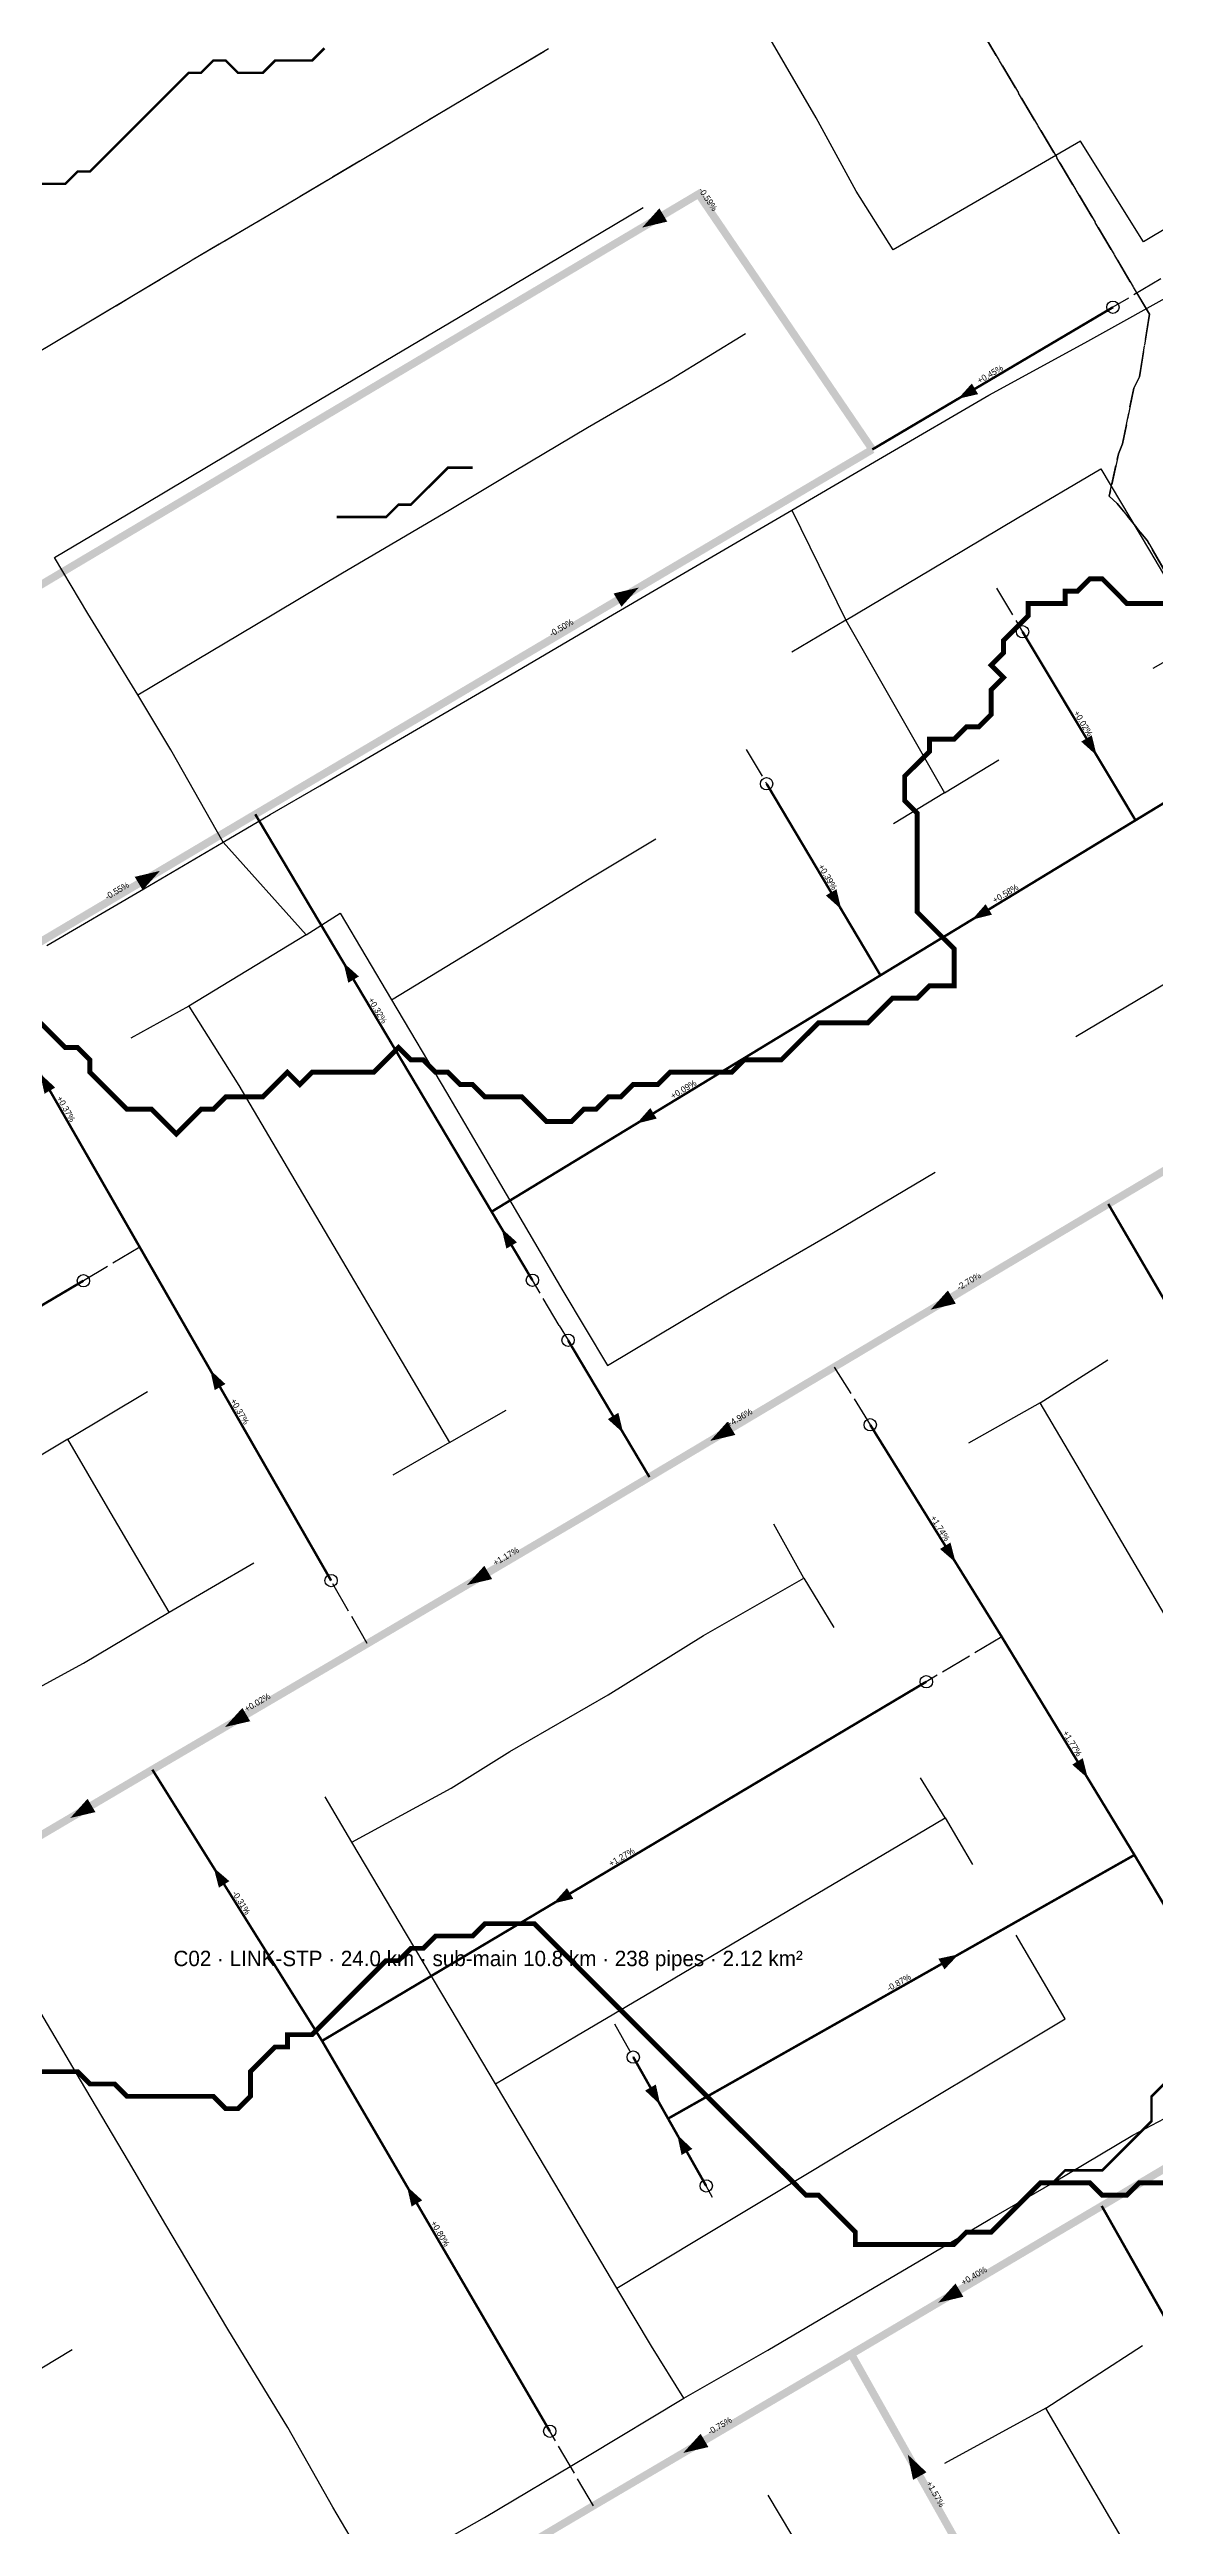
# Model space of a CAD drawing. Header units: metres. Extents: x 440276 to 476894, y 2561381 to 2578972.
# Drawn here: x 445701 to 446060, y 2566353 to 2567157 of the extents above; entities that cross this region are included whole.
import ezdxf
from ezdxf.enums import TextEntityAlignment as Align

# ---------------------------------------------------------------- set-up
doc = ezdxf.new("R2010")
doc.units = ezdxf.units.M
doc.header["$LTSCALE"] = 8
doc.linetypes.add('DASHDOT', pattern=[3.556, 2.54, -0.508, 0, -0.508])
doc.linetypes.add('DASHED', pattern=[1.524, 1.27, -0.254])
for name, color, linetype in [('A_ARROWS', 7, 'Continuous'), ('A_BRANCH', 7, 'Continuous'), ('A_BUILT_2006', 252, 'Continuous'), ('A_CATCH_LABEL', 7, 'Continuous'), ('A_CATCHMENTS', 7, 'Continuous'), ('A_ENVELOPE', 3, 'Continuous'), ('A_GRADIENT', 8, 'Continuous'), ('A_HEAD_GAP', 8, 'Continuous'), ('A_HEADS', 8, 'Continuous'), ('A_LATERAL', 7, 'Continuous'), ('A_STREAMS', 5, 'Continuous'), ('A_SUBMAIN', 7, 'Continuous')]:
    doc.layers.add(name, color=color, linetype=linetype)

msp = doc.modelspace()

# ---------------------------------------------------------------- linework, layer by layer
at = {"layer": 'A_ARROWS', "color": 2}
for points in [[(445893.14, 2567098.95), (445898.74, 2567105.19), (445901.29, 2567100.89)], [(445995.52, 2567043.4), (446000.01, 2567048.38), (446002.04, 2567044.93)], [(445892.06, 2566982.2), (445886.44, 2566975.97), (445883.9, 2566980.28)], [(446040.47, 2566927.75), (446035.47, 2566932.22), (446038.9, 2566934.27)], [(445736.84, 2566890.3), (445731.24, 2566884.07), (445728.68, 2566888.37)], [(445957.68, 2566877.84), (445952.69, 2566882.32), (445956.13, 2566884.36)], [(446000.05, 2566874.47), (446004.47, 2566879.5), (446006.55, 2566876.09)], [(445796.34, 2566860.54), (445801.33, 2566856.06), (445797.89, 2566854.02)], [(445697.98, 2566824.58), (445702.9, 2566820.02), (445699.43, 2566818.03)], [(445891.35, 2566808.35), (445895.78, 2566813.39), (445897.86, 2566809.97)], [(445847.59, 2566774.32), (445852.58, 2566769.84), (445849.14, 2566767.79)], [(445986.66, 2566747.99), (445992.26, 2566754.23), (445994.82, 2566749.93)], [(445753.14, 2566728.44), (445758.06, 2566723.88), (445754.59, 2566721.89)], [(445887, 2566708.01), (445882.01, 2566712.49), (445885.45, 2566714.54)], [(445915.19, 2566705.41), (445920.78, 2566711.65), (445923.34, 2566707.36)], [(445994.77, 2566665.98), (445989.69, 2566670.37), (445993.09, 2566672.47)], [(445836.36, 2566658.7), (445841.98, 2566664.92), (445844.52, 2566660.61)], [(445757.93, 2566612.63), (445763.57, 2566618.83), (445766.1, 2566614.51)], [(446037.6, 2566596.01), (446032.56, 2566600.44), (446035.98, 2566602.52)], [(445707.76, 2566583.12), (445713.38, 2566589.34), (445715.92, 2566585.03)], [(445754.26, 2566567.01), (445759.34, 2566562.64), (445755.95, 2566560.52)], [(445864.3, 2566555.38), (445868.78, 2566560.37), (445870.82, 2566556.93)], [(445995.73, 2566538.9), (445991.14, 2566534.01), (445989.18, 2566537.49)], [(445899, 2566490.12), (445894.11, 2566494.71), (445897.59, 2566496.68)], [(445904.52, 2566480.38), (445909.41, 2566475.79), (445905.93, 2566473.82)], [(445816.91, 2566463.65), (445821.86, 2566459.12), (445818.4, 2566457.11)], [(445989.11, 2566425.92), (445994.72, 2566432.15), (445997.26, 2566427.84)], [(445906.46, 2566377.19), (445912.09, 2566383.4), (445914.62, 2566379.1)], [(445979.23, 2566376.68), (445985.32, 2566370.92), (445980.96, 2566368.48)]]:
    msp.add_solid(points, dxfattribs=at)
at = {"layer": 'A_BRANCH', "color": 2, "linetype": 'DASHED', "const_width": 0.8}
for points in [[(446045.76, 2567073.11), (445967.76, 2567026.98)], [(446203.17, 2566998.02), (446053.07, 2566906.72)], [(445792.33, 2566660.11), (445730.32, 2566768.21)], [(445712.02, 2566757.37), (445643.11, 2566716.57)]]:
    msp.add_lwpolyline(points, dxfattribs=at)
at = {"layer": 'A_BRANCH', "color": 2, "const_width": 0.8}
for points in [[(445857.56, 2566757.55), (445844.35, 2566779.77)], [(445967.07, 2566710.64), (446009.72, 2566641.87)], [(445985.26, 2566627.32), (445789.39, 2566510.83)], [(445863.22, 2566384.23), (445789.39, 2566510.83)]]:
    msp.add_lwpolyline(points, dxfattribs=at)
at = {"layer": 'A_BUILT_2006', "color": 252}
for points in [[(445949.54, 2567134.51), (445934.6, 2567160.12)], [(445962.52, 2567110.73), (445949.54, 2567134.51)], [(446035.2, 2567127), (446004.56, 2567109.18)], [(446055.69, 2567094.33), (446035.2, 2567127)], [(445974.51, 2567091.7), (445962.52, 2567110.73)], [(446004.56, 2567109.18), (445974.51, 2567091.7)], [(446090.55, 2567115.18), (446055.69, 2567094.33)], [(445862.24, 2567086.87), (445893.47, 2567105.46)], [(445833.59, 2567069.82), (445862.24, 2567086.87)], [(446036.6, 2567061.53), (446069.51, 2567079.89)], [(445802.38, 2567051.25), (445833.59, 2567069.82)], [(445902.7, 2567049.93), (445926.7, 2567064.55)], [(446005.48, 2567044.56), (446036.6, 2567061.53)], [(445777.71, 2567036.75), (445802.38, 2567051.25)], [(445875.43, 2567034.07), (445902.7, 2567049.93)], [(445971.11, 2567024.47), (446005.48, 2567044.56)], [(445759.19, 2567025.54), (445777.71, 2567036.75)], [(445851.67, 2567019.94), (445875.43, 2567034.07)], [(445732.33, 2567009.56), (445759.19, 2567025.54)], [(445830.57, 2567007.25), (445851.67, 2567019.94)], [(445941.68, 2567007.29), (445971.11, 2567024.47)], [(446014.7, 2567004.72), (446041.82, 2567020.72)], [(446041.82, 2567020.72), (446057.56, 2566994.22)], [(445702.7, 2566991.92), (445732.33, 2567009.56)], [(445796.05, 2566987.01), (445830.57, 2567007.25)], [(445909.3, 2566988.36), (445941.68, 2567007.29)], [(445941.68, 2567007.29), (445959.12, 2566971.64)], [(445986.57, 2566987.98), (446014.7, 2567004.72)], [(445713.48, 2566973.76), (445702.7, 2566991.92)], [(445767.63, 2566970.01), (445796.05, 2566987.01)], [(445883.54, 2566973.3), (445909.3, 2566988.36)], [(445959.12, 2566971.64), (445986.57, 2566987.98)], [(446057.56, 2566994.22), (446074.82, 2566965.15)], [(445729.65, 2566947.39), (445713.48, 2566973.76)], [(445850.98, 2566954.26), (445883.54, 2566973.3)], [(445959.12, 2566971.64), (445941.63, 2566961.29)], [(445959.12, 2566971.64), (445974.28, 2566945.12)], [(445729.65, 2566947.39), (445767.63, 2566970.01)], [(446074.82, 2566965.15), (446058.66, 2566955.89)], [(445740.35, 2566929.6), (445729.65, 2566947.39)], [(445819.99, 2566936.14), (445850.98, 2566954.26)], [(445974.28, 2566945.12), (445991.15, 2566915.61)], [(445788.71, 2566917.85), (445819.99, 2566936.14)], [(445757.38, 2566899.64), (445740.35, 2566929.6)], [(445991.15, 2566915.61), (446008.75, 2566926.3)], [(445772.54, 2566908.58), (445788.71, 2566917.85)], [(445991.15, 2566915.61), (445974.67, 2566905.6)], [(445757.38, 2566899.64), (445772.54, 2566908.58)], [(445731.63, 2566884.48), (445757.38, 2566899.64)], [(445757.38, 2566899.64), (445784.28, 2566869.57)], [(445875.4, 2566887.37), (445897.62, 2566900.75)], [(445700.21, 2566866.11), (445731.63, 2566884.48)], [(445844.7, 2566868.46), (445875.4, 2566887.37)], [(445784.28, 2566869.57), (445795.28, 2566876.57)], [(445795.28, 2566876.57), (445811.88, 2566848.46)], [(445784.28, 2566869.57), (445746.22, 2566846.43)], [(445811.88, 2566848.46), (445844.7, 2566868.46)], [(446080.56, 2566864.24), (446056.88, 2566850.2)], [(445746.22, 2566846.43), (445727.45, 2566836)], [(445746.22, 2566846.43), (445762.42, 2566820.71)], [(445811.88, 2566848.46), (445829.68, 2566818.44)], [(446056.88, 2566850.2), (446033.69, 2566836.46)], [(445762.42, 2566820.71), (445780.6, 2566789.87)], [(445829.68, 2566818.44), (445847.24, 2566788.56)], [(445780.6, 2566789.87), (445798.54, 2566759.47)], [(445847.24, 2566788.56), (445867.48, 2566754.05)], [(445955.22, 2566773.06), (445988.13, 2566792.54)], [(445920.8, 2566753.13), (445955.22, 2566773.06)], [(445798.54, 2566759.47), (445813.96, 2566733.32)], [(445867.48, 2566754.05), (445881.93, 2566729.85)], [(445881.93, 2566729.85), (445920.8, 2566753.13)], [(445813.96, 2566733.32), (445830.73, 2566704.89)], [(446022.15, 2566717.8), (446044.13, 2566731.69)], [(445706.94, 2566705.99), (445732.82, 2566721.48)], [(445830.73, 2566704.89), (445849.12, 2566715.43)], [(446022.15, 2566717.8), (445998.88, 2566704.71)], [(446035.19, 2566695.61), (446022.15, 2566717.8)], [(445706.94, 2566705.99), (445678, 2566688.66)], [(445719.97, 2566683.77), (445706.94, 2566705.99)], [(445830.73, 2566704.89), (445812.35, 2566694.35)], [(446048.63, 2566672.74), (446035.19, 2566695.61)], [(445739.83, 2566649.92), (445719.97, 2566683.77)], [(445945.57, 2566660.93), (445935.79, 2566678.44)], [(445739.83, 2566649.92), (445767.29, 2566665.93)], [(446068.89, 2566638.26), (446048.63, 2566672.74)], [(445912.98, 2566642.35), (445945.57, 2566660.93)], [(445945.57, 2566660.93), (445955.3, 2566644.94)], [(445712.06, 2566633.35), (445739.83, 2566649.92)], [(445882.1, 2566623.07), (445912.98, 2566642.35)], [(445689.23, 2566620.89), (445712.06, 2566633.35)], [(445850.3, 2566604.64), (445882.1, 2566623.07)], [(445831.24, 2566592.75), (445850.3, 2566604.64)], [(445991.35, 2566583.14), (445983.33, 2566596.19)], [(445799.09, 2566575.26), (445790.36, 2566590.03)], [(445799.09, 2566575.26), (445831.24, 2566592.75)], [(445976.21, 2566574.17), (445991.35, 2566583.14)], [(445991.35, 2566583.14), (446000.26, 2566568.09)], [(445816.81, 2566545.47), (445799.09, 2566575.26)], [(445952.44, 2566560.11), (445976.21, 2566574.17)], [(445928.15, 2566545.73), (445952.44, 2566560.11)], [(445830.94, 2566521.67), (445816.81, 2566545.47)], [(445900.33, 2566529.26), (445928.15, 2566545.73)], [(446030.22, 2566517.96), (446014.38, 2566545.1)], [(445871.89, 2566512.45), (445900.33, 2566529.26)], [(445711.09, 2566498.1), (445695.7, 2566524.12)], [(445845.63, 2566496.92), (445830.94, 2566521.67)], [(446002.76, 2566501.49), (446030.22, 2566517.96)], [(445845.63, 2566496.92), (445871.89, 2566512.45)], [(445726.61, 2566471.81), (445711.09, 2566498.1)], [(445864.8, 2566464.63), (445845.63, 2566496.92)], [(445970.95, 2566482.38), (446002.76, 2566501.49)], [(446052.21, 2566480.3), (446074.76, 2566492.13)], [(445937.77, 2566462.45), (445970.95, 2566482.38)], [(446026.31, 2566464.79), (446052.21, 2566480.3)], [(445738.79, 2566451.18), (445726.61, 2566471.81)], [(446005.83, 2566452.97), (446026.31, 2566464.79)], [(445884.89, 2566430.67), (445864.8, 2566464.63)], [(445910.2, 2566445.88), (445937.77, 2566462.45)], [(445758.8, 2566417.34), (445738.79, 2566451.18)], [(445984.34, 2566440.28), (446005.83, 2566452.97)], [(445884.89, 2566430.67), (445910.2, 2566445.88)], [(445959.15, 2566425.41), (445984.34, 2566440.28)], [(445896.17, 2566411.79), (445884.89, 2566430.67)], [(445933.94, 2566410.53), (445959.15, 2566425.41)], [(445778.25, 2566385.44), (445758.8, 2566417.34)], [(445675.18, 2566390.7), (445708.42, 2566410.71)], [(445906.69, 2566394.94), (445896.17, 2566411.79)], [(445906.69, 2566394.94), (445933.94, 2566410.53)], [(446023.98, 2566391.75), (446055.32, 2566411.99)], [(445875.39, 2566376.12), (445906.69, 2566394.94)], [(445792.85, 2566359.61), (445778.25, 2566385.44)], [(446023.98, 2566391.75), (445991.15, 2566373.79)], [(446035.12, 2566372.73), (446023.98, 2566391.75)], [(445842.02, 2566356.26), (445875.39, 2566376.12)], [(446044.78, 2566356.24), (446035.12, 2566372.73)], [(445949.39, 2566337.81), (445934.04, 2566363.5)], [(445806.92, 2566335.77), (445792.85, 2566359.61)], [(445825.06, 2566346.58), (445842.02, 2566356.26)], [(446059.01, 2566331.95), (446044.78, 2566356.24)]]:
    msp.add_lwpolyline(points, dxfattribs=at)
at = {"layer": 'A_CATCHMENTS', "color": 2, "linetype": 'DASHED'}
for points in [[(445672.01, 2567043.48), (445701.64, 2567061.12), (445728.31, 2567076.99), (445746.63, 2567088.08), (445746.98, 2567088.27), (445747.32, 2567088.49), (445771.84, 2567102.89), (445802.9, 2567121.38), (445831.56, 2567138.43), (445831.56, 2567138.43), (445831.56, 2567138.43), (445862.79, 2567157.02)], [(446003.74, 2567161.89), (446057.59, 2567070.83), (446054.4, 2567050.58), (446052.49, 2567046.9), (446048.88, 2567028.83), (446047.54, 2567025.6), (446044.58, 2567011.83), (446047.12, 2567009.49), (446056.8, 2566997.45), (446063.56, 2566985.72)]]:
    msp.add_lwpolyline(points, dxfattribs=at)
at = {"layer": 'A_CATCHMENTS', "color": 1, "linetype": 'DASHED'}
msp.add_lwpolyline([(446063.56, 2566985.72), (446056.8, 2566997.45), (446047.12, 2567009.49), (446044.58, 2567011.83), (446047.54, 2567025.6), (446048.88, 2567028.83), (446052.49, 2567046.9), (446054.4, 2567050.58), (446057.59, 2567070.83), (446057.59, 2567070.83), (446003.74, 2567161.89)], dxfattribs=at)
at = {"layer": 'A_ENVELOPE', "color": 3}
msp.add_lwpolyline([(445672.01, 2567043.48), (445701.64, 2567061.12), (445728.31, 2567076.99), (445746.63, 2567088.08), (445746.98, 2567088.27), (445747.32, 2567088.49), (445771.84, 2567102.89), (445802.9, 2567121.38), (445831.56, 2567138.43), (445831.56, 2567138.43), (445831.56, 2567138.43), (445862.79, 2567157.02)], dxfattribs=at)
at = {"layer": 'A_HEAD_GAP', "color": 8, "linetype": 'DASHED'}
for points in [[(446061.3, 2567082.31), (446045.76, 2567073.11)], [(446007.96, 2566982.02), (446016.44, 2566967.88)], [(445926.87, 2566929.71), (445933.5, 2566918.54)], [(445730.32, 2566768.21), (445712.02, 2566757.37)], [(445866.28, 2566742.88), (445857.56, 2566757.55)], [(445866.28, 2566742.88), (445869.12, 2566738.09)], [(445955.44, 2566729.39), (445967.07, 2566710.64)], [(445804.06, 2566639.67), (445792.33, 2566660.11)], [(446009.72, 2566641.87), (445985.26, 2566627.32)], [(445884.16, 2566516.37), (445890.27, 2566505.57)], [(445916, 2566460.08), (445913.9, 2566463.79)], [(445877.33, 2566360.05), (445863.22, 2566384.23)]]:
    msp.add_lwpolyline(points, dxfattribs=at)
at = {"layer": 'A_HEADS', "color": 2}
for centre in [(446045.76, 2567073.11), (446016.44, 2566967.88), (445933.5, 2566918.54), (445712.02, 2566757.37), (445857.56, 2566757.55), (445869.12, 2566738.09), (445967.07, 2566710.64), (445792.33, 2566660.11), (445985.26, 2566627.32), (445890.27, 2566505.57), (445913.9, 2566463.79), (445863.22, 2566384.23)]:
    msp.add_circle(centre, 2, dxfattribs=at)
at = {"layer": 'A_LATERAL', "color": 2, "linetype": 'DASHED', "const_width": 0.8}
for points in [[(446016.44, 2566967.88), (446053.07, 2566906.72)], [(445933.5, 2566918.54), (445970.39, 2566856.43)], [(445844.35, 2566779.77), (445767.74, 2566908.66)], [(445730.32, 2566768.21), (445679.74, 2566856.38)], [(445970.39, 2566856.43), (445844.35, 2566779.77)], [(445890.27, 2566505.57), (445901.55, 2566485.63)]]:
    msp.add_lwpolyline(points, dxfattribs=at)
at = {"layer": 'A_LATERAL', "color": 2, "const_width": 0.8}
for points in [[(446053.07, 2566906.72), (445970.39, 2566856.43)], [(446103.21, 2566681.29), (446044.24, 2566782.28)], [(445869.12, 2566738.09), (445895.51, 2566693.69)], [(446009.72, 2566641.87), (446052.72, 2566571.13)], [(446052.72, 2566571.13), (446099.88, 2566491.66)], [(445913.9, 2566463.79), (445901.55, 2566485.63)], [(446092.56, 2566368.05), (446042.12, 2566457.29)]]:
    msp.add_lwpolyline(points, dxfattribs=at)
at = {"layer": 'A_LATERAL', "color": 2, "linetype": 'DASHDOT', "const_width": 0.8}
for points in [[(445789.39, 2566510.83), (445734.37, 2566598.81)], [(445901.55, 2566485.63), (446052.72, 2566571.13)]]:
    msp.add_lwpolyline(points, dxfattribs=at)
at = {"layer": 'A_STREAMS', "color": 5}
for points, const_width in [([(445790.17, 2567157.13), (445786.16, 2567153.13), (445782.16, 2567153.13), (445778.16, 2567153.13), (445774.16, 2567153.13), (445770.16, 2567149.13), (445766.16, 2567149.13), (445762.15, 2567149.13), (445758.15, 2567153.13), (445754.15, 2567153.13), (445750.15, 2567149.13), (445746.15, 2567149.13), (445742.15, 2567145.13), (445738.14, 2567141.13), (445734.14, 2567137.13), (445730.14, 2567133.12), (445726.14, 2567129.12), (445722.14, 2567125.12), (445718.13, 2567121.12), (445714.13, 2567117.12), (445710.13, 2567117.12), (445706.13, 2567113.12), (445702.13, 2567113.12), (445698.13, 2567113.12)], 0.8), ([(445838.19, 2567021.07), (445834.19, 2567021.07), (445830.18, 2567021.07), (445826.18, 2567017.07), (445822.18, 2567013.07), (445818.18, 2567009.07), (445814.18, 2567009.07), (445810.17, 2567005.07), (445806.17, 2567005.07), (445802.17, 2567005.07), (445798.17, 2567005.07), (445794.17, 2567005.07)], 0.8), ([(446062.29, 2566977.05), (446058.28, 2566977.05), (446054.28, 2566977.05), (446050.28, 2566977.05), (446046.28, 2566981.06), (446042.28, 2566985.06), (446038.27, 2566985.06), (446034.27, 2566981.06), (446030.27, 2566981.06), (446030.27, 2566977.05), (446026.27, 2566977.05), (446022.27, 2566977.05), (446018.27, 2566977.05), (446018.27, 2566973.05), (446014.26, 2566969.05), (446010.26, 2566965.05), (446010.26, 2566961.05), (446006.26, 2566957.05), (446010.26, 2566953.04), (446006.26, 2566949.04), (446006.26, 2566945.04), (446006.26, 2566941.04), (446002.26, 2566937.04), (445998.26, 2566937.04), (445994.26, 2566933.03), (445990.25, 2566933.03), (445986.25, 2566933.03), (445986.25, 2566929.03), (445982.25, 2566925.03), (445978.25, 2566921.03), (445978.25, 2566917.03), (445978.25, 2566913.03), (445982.25, 2566909.02), (445982.25, 2566905.02), (445982.25, 2566901.02), (445982.25, 2566897.02), (445982.25, 2566893.02), (445982.25, 2566889.02), (445982.25, 2566885.01), (445982.25, 2566881.01), (445982.25, 2566877.01), (445986.25, 2566873.01), (445990.25, 2566869.01), (445994.26, 2566865), (445994.26, 2566861), (445994.26, 2566857), (445994.26, 2566853), (445990.25, 2566853), (445986.25, 2566853), (445982.25, 2566849), (445978.25, 2566849), (445974.25, 2566849), (445970.24, 2566845), (445966.24, 2566840.99), (445962.24, 2566840.99), (445958.24, 2566840.99), (445954.24, 2566840.99), (445950.24, 2566840.99), (445946.23, 2566836.99), (445942.23, 2566832.99), (445938.23, 2566828.99), (445934.23, 2566828.99), (445930.23, 2566828.99), (445926.23, 2566828.99), (445922.22, 2566824.99), (445918.22, 2566824.99), (445914.22, 2566824.99), (445910.22, 2566824.99), (445906.22, 2566824.99), (445902.22, 2566824.99), (445898.21, 2566820.99), (445894.21, 2566820.99), (445890.21, 2566820.99), (445886.21, 2566816.98), (445882.21, 2566816.98), (445878.2, 2566812.98), (445874.2, 2566812.98), (445870.2, 2566808.98), (445866.2, 2566808.98), (445862.2, 2566808.98), (445858.2, 2566812.98), (445854.19, 2566816.98), (445850.19, 2566816.98), (445846.19, 2566816.98), (445842.19, 2566816.98), (445838.19, 2566820.99), (445834.19, 2566820.99), (445830.18, 2566824.99), (445826.18, 2566824.99), (445822.18, 2566828.99), (445818.18, 2566828.99), (445814.18, 2566832.99), (445810.17, 2566828.99), (445806.17, 2566824.99), (445802.17, 2566824.99), (445798.17, 2566824.99), (445794.17, 2566824.99), (445790.17, 2566824.99), (445786.16, 2566824.99), (445782.16, 2566820.99), (445778.16, 2566824.99), (445774.16, 2566820.99), (445770.16, 2566816.98), (445766.16, 2566816.98), (445762.15, 2566816.98), (445758.15, 2566816.98), (445754.15, 2566812.98), (445750.15, 2566812.98), (445746.15, 2566808.98), (445742.15, 2566804.98), (445738.14, 2566808.98), (445734.14, 2566812.98), (445730.14, 2566812.98), (445726.14, 2566812.98), (445722.14, 2566816.98), (445718.13, 2566820.99), (445714.13, 2566824.99), (445714.13, 2566828.99), (445710.13, 2566832.99), (445706.13, 2566832.99), (445702.13, 2566836.99), (445698.13, 2566840.99)], 1.6), ([(446026.27, 2566464.83), (446022.27, 2566464.83), (446018.27, 2566460.82), (446014.26, 2566456.82), (446010.26, 2566452.82), (446006.26, 2566448.82), (446002.26, 2566448.82), (445998.26, 2566448.82), (445994.26, 2566444.82), (445990.25, 2566444.82), (445986.25, 2566444.82), (445982.25, 2566444.82), (445978.25, 2566444.82), (445974.25, 2566444.82), (445970.24, 2566444.82), (445966.24, 2566444.82), (445962.24, 2566444.82), (445962.24, 2566448.82), (445958.24, 2566452.82), (445954.24, 2566456.82), (445950.24, 2566460.82), (445946.23, 2566460.82), (445942.23, 2566464.83), (445938.23, 2566468.83), (445934.23, 2566472.83), (445930.23, 2566476.83), (445926.23, 2566480.83), (445922.22, 2566484.84), (445918.22, 2566488.84), (445914.22, 2566492.84), (445910.22, 2566496.84), (445906.22, 2566500.84), (445902.22, 2566504.84), (445898.21, 2566508.85), (445894.21, 2566512.85), (445890.21, 2566516.85), (445886.21, 2566520.85), (445882.21, 2566524.85), (445878.2, 2566528.86), (445874.2, 2566532.86), (445870.2, 2566536.86), (445866.2, 2566540.86), (445862.2, 2566544.86), (445858.2, 2566548.86), (445854.19, 2566548.86), (445850.19, 2566548.86), (445846.19, 2566548.86), (445842.19, 2566548.86), (445838.19, 2566544.86), (445834.19, 2566544.86), (445830.18, 2566544.86), (445826.18, 2566544.86), (445822.18, 2566540.86), (445818.18, 2566540.86), (445814.18, 2566536.86), (445810.17, 2566536.86), (445806.17, 2566532.86), (445802.17, 2566528.86), (445798.17, 2566524.85), (445794.17, 2566520.85), (445790.17, 2566516.85), (445786.16, 2566512.85), (445782.16, 2566512.85), (445778.16, 2566512.85), (445778.16, 2566508.85), (445774.16, 2566508.85), (445770.16, 2566504.84), (445766.16, 2566500.84), (445766.16, 2566496.84), (445766.16, 2566492.84), (445762.15, 2566488.84), (445758.15, 2566488.84), (445754.15, 2566492.84), (445750.15, 2566492.84), (445746.15, 2566492.84), (445742.15, 2566492.84), (445738.14, 2566492.84), (445734.14, 2566492.84), (445730.14, 2566492.84), (445726.14, 2566492.84), (445722.14, 2566496.84), (445718.13, 2566496.84), (445714.13, 2566496.84), (445710.13, 2566500.84), (445706.13, 2566500.84), (445702.13, 2566500.84), (445698.13, 2566500.84)], 1.6), ([(446062.29, 2566496.84), (446058.28, 2566492.84), (446058.28, 2566488.84), (446058.28, 2566484.84), (446054.28, 2566480.83), (446050.28, 2566476.83), (446046.28, 2566472.83), (446042.28, 2566468.83), (446038.27, 2566468.83), (446034.27, 2566468.83), (446030.27, 2566468.83), (446026.27, 2566464.83)], 0.8), ([(446062.29, 2566464.83), (446058.28, 2566464.83), (446054.28, 2566464.83), (446050.28, 2566460.82), (446046.28, 2566460.82), (446042.28, 2566460.82), (446038.27, 2566464.83), (446034.27, 2566464.83), (446030.27, 2566464.83), (446026.27, 2566464.83)], 1.6)]:
    msp.add_lwpolyline(points, dxfattribs=dict(at, const_width=const_width))
at = {"layer": 'A_SUBMAIN', "color": 2, "linetype": 'DASHDOT', "const_width": 2.5}
for points in [[(445967.76, 2567026.98), (445911.43, 2567109.83), (445830.7, 2567061.83)], [(445767.74, 2566908.66), (445967.76, 2567026.98)], [(445679.74, 2566856.38), (445767.74, 2566908.66)], [(446131.42, 2566834.12), (446044.24, 2566782.28)], [(446044.24, 2566782.28), (445955.44, 2566729.39)], [(445734.37, 2566598.81), (445697.19, 2566576.9)], [(445960.93, 2566409.25), (445877.33, 2566360.05)]]:
    msp.add_lwpolyline(points, dxfattribs=at)
at = {"layer": 'A_SUBMAIN', "color": 2, "const_width": 2.5}
for points in [[(445830.7, 2567061.83), (445436.13, 2566827.24), (445201.18, 2566933.06)], [(445955.44, 2566729.39), (445895.51, 2566693.69)], [(445895.51, 2566693.69), (445885.68, 2566687.84), (445874.68, 2566681.29), (445804.06, 2566639.67)], [(446012.79, 2566316.92), (445960.93, 2566409.25)]]:
    msp.add_lwpolyline(points, dxfattribs=at)
at = {"layer": 'A_SUBMAIN', "color": 2, "linetype": 'DASHED', "const_width": 2.5}
for points in [[(445804.06, 2566639.67), (445734.37, 2566598.81)], [(446099.88, 2566491.66), (446042.12, 2566457.29)], [(446042.12, 2566457.29), (445960.93, 2566409.25)], [(445877.33, 2566360.05), (445796.3, 2566312.06)]]:
    msp.add_lwpolyline(points, dxfattribs=at)

# ---------------------------------------------------------------- texts
at = {"layer": 'A_CATCH_LABEL', "color": 2}
msp.add_text('C02 · LINK-STP · 24.0 km · sub-main 10.8 km · 238 pipes · 2.12 km²', height=5, dxfattribs=at).set_placement((445843.22, 2566537.57), align=Align.MIDDLE_CENTER)
at = {"layer": 'A_GRADIENT', "color": 2}
for s, rotation, p in [('-0.59%', 304.21224, (445913.19, 2567107.24)), ('+0.45%', 30.60489, (446006.76, 2567050.05)), ('-0.50%', 30.60489, (445867.75, 2566967.82)), ('+0.02%', -59.07368, (446034.75, 2566937.3)), ('+0.39%', -59.29047, (445951.94, 2566887.49)), ('-0.55%', 30.71628, (445723.74, 2566882.52)), ('+0.58%', 31.31038, (446011.73, 2566881.58)), ('+0.32%', 300.72636, (445806.04, 2566844.21)), ('+0.09%', 31.31038, (445907.37, 2566818.1)), ('+0.37%', 299.84186, (445705.03, 2566812.29)), ('-2.70%', 30.77868, (445999.84, 2566755.83)), ('+0.37%', 299.84186, (445761.33, 2566714.16)), ('+4.96%', 30.77856, (445925.47, 2566711.54)), ('+1.74%', -58.19082, (445988.39, 2566676.26)), ('+1.17%', 30.51127, (445849.82, 2566666.63)), ('+0.02%', 30.38253, (445769.22, 2566619.24)), ('+1.77%', -58.70915, (446031.22, 2566606.5)), ('+1.27%', 30.74188, (445887.32, 2566569.08)), ('-0.31%', 302.02073, (445761.88, 2566554.82)), ('-0.87%', 29.49178, (445977.13, 2566528.38)), ('+0.80%', 300.2515, (445826.31, 2566447.53)), ('+0.40%', 30.61498, (446001.53, 2566433.27)), ('-0.75%', 30.47688, (445919.13, 2566384.65)), ('+1.57%', 299.31833, (445986.86, 2566363.08))]:
    msp.add_text(s, height=2, rotation=rotation, dxfattribs=at).set_placement(p, align=Align.BOTTOM_CENTER)

doc.saveas('drawing.dxf')
